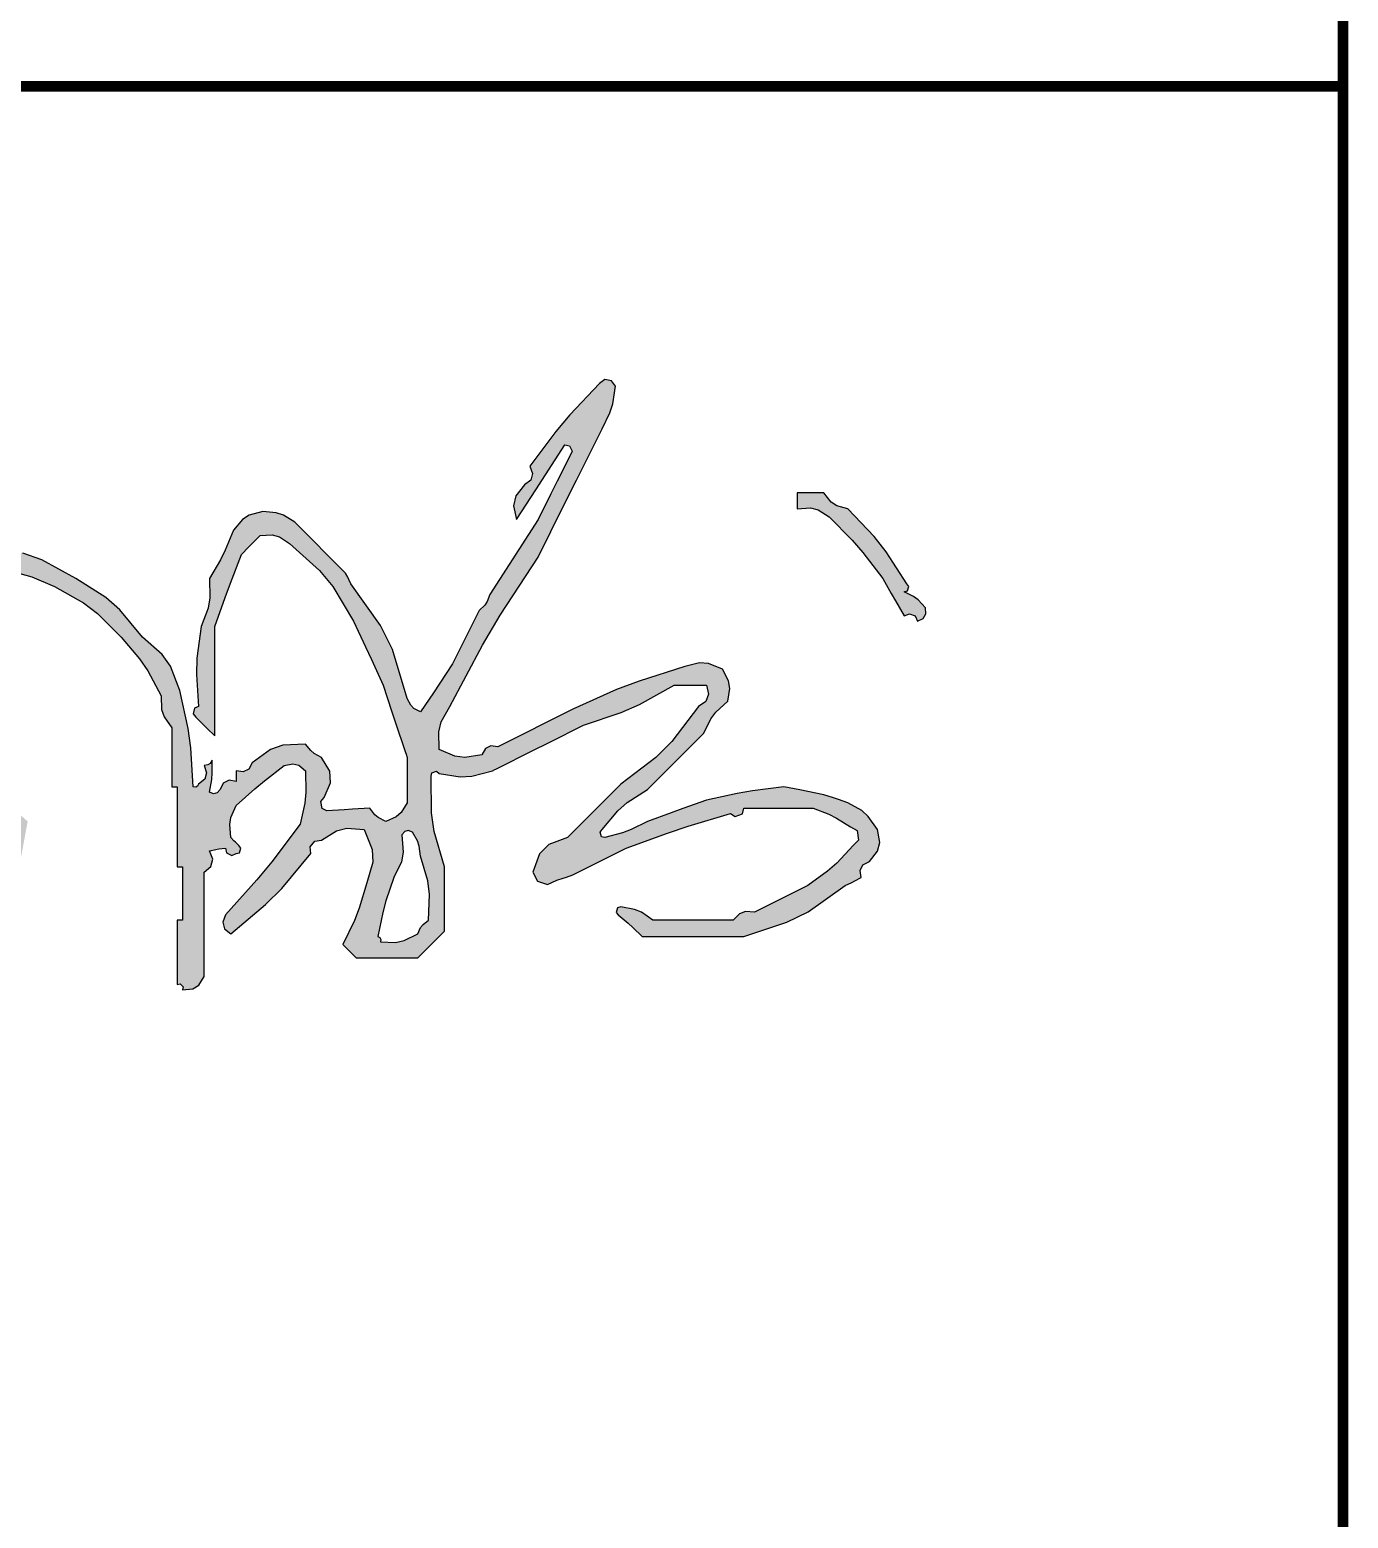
# Model space of a CAD drawing. Extents: x -777745 to 647905, y -207485 to 303235.
# Drawn here: x 519209 to 519826, y -8129 to -7432 of the extents above; entities that cross this region are included whole.
import ezdxf

# ---------------------------------------------------------------- set-up
doc = ezdxf.new("R2010")
doc.units = 0
doc.header["$LTSCALE"] = 1000
doc.layers.get('0').update_dxf_attribs({"linetype": 'CONTINUOUS'})
doc.layers.add('00-图签签名_10', color=5, linetype='CONTINUOUS')
doc.layers.add('00-防烟分区', color=4, linetype='CONTINUOUS')

# ---------------------------------------------------------------- blocks, each defined once
blk = doc.blocks.new('图签信息')
at = {"const_width": 0.05}
for points in [[(-62.5, 103.2621), (-2.5, 103.2621), (-2.5, 163.2621), (-62.5, 163.2621), (-62.5, 103.2621)], [(-62.5, 118.2621), (-2.5, 118.2621)]]:
    blk.add_lwpolyline(points, dxfattribs=at)
blk = doc.blocks.new('图签-A1')
at = {"color": 2}
blk.add_blockref('图签信息', (0, 0), dxfattribs=at)
blk = doc.blocks.new('X-104 13#平面')
at = {"xscale": 100, "yscale": 100, "zscale": 100}
blk.add_blockref('图签-A1', (72465.48, -19285.23), dxfattribs=at)
blk = doc.blocks.new('夏盼盼')
h = blk.add_hatch(color=256)
h.dxf.hatch_style = 1
h.paths.add_polyline_path([(1257.404033, 445.229571), (1258.668633, 442.517371), (1261.641033, 443.807171), (1263.097033, 446.233771), (1262.836233, 449.463371), (1259.067833, 453.547371), (1256.698233, 455.324571), (1251.722633, 457.798771), (1253.425633, 458.231771), (1254.214233, 460.597971), (1253.111833, 461.966371), (1242.350833, 478.571571), (1236.137233, 486.479771), (1222.549233, 500.863971), (1216.751433, 502.449371), (1213.739633, 504.457171), (1210.046433, 509.199371), (1204.489633, 509.199371), (1201.711233, 509.199371), (1196.154433, 509.199371), (1196.154433, 505.865171), (1196.154433, 504.198171), (1196.154433, 500.863971), (1203.004833, 501.426171), (1207.044833, 500.415971), (1212.824833, 496.696371), (1224.708833, 484.628771), (1230.308433, 478.189371), (1240.609033, 464.744771), (1245.054433, 456.965171), (1247.277033, 453.075371), (1251.722633, 445.295771), (1254.508833, 446.387571)])
h.paths.add_polyline_path([(979.607233, 277.043771), (979.438433, 275.812771), (987.385833, 275.441371), (991.789833, 276.384971), (998.887233, 279.980371), (1000.385833, 283.207571), (1001.624633, 284.755971), (1004.444033, 286.926371), (1004.986233, 300.355571), (1004.107433, 307.384771), (1000.276433, 320.267371), (999.618833, 325.497771), (998.721033, 328.191171), (996.108833, 332.770171), (993.956633, 333.555971), (992.081233, 333.087171), (990.552033, 331.380971), (991.321833, 322.367971), (990.367033, 317.275571), (986.384433, 309.153771), (982.327833, 297.149171), (980.648833, 290.993171), (978.049033, 278.591171), (979.135233, 277.987771)], flags=16)
h.paths.add_polyline_path([(876.900233, 252.356571), (876.637233, 250.807171), (881.858233, 251.278571), (885.039033, 253.266571), (887.750833, 257.753171), (887.750833, 279.424771), (887.750833, 290.260571), (887.750833, 311.932171), (891.283233, 314.850771), (892.272633, 318.808171), (890.529233, 323.045771), (893.834233, 323.754171), (895.508233, 324.033171), (898.864433, 324.434971), (899.375633, 322.002971), (902.169033, 320.606371), (904.421233, 321.656571), (906.124233, 322.089771), (906.913033, 324.455971), (905.810433, 325.824171), (904.143433, 327.491171), (903.309833, 328.324771), (901.642833, 329.991771), (901.130033, 336.732571), (901.750033, 340.452171), (904.421233, 346.662171), (914.167433, 355.295571), (919.177633, 359.470771), (929.427033, 367.500371), (933.923433, 368.382771), (936.988233, 367.616571), (940.540633, 364.721971), (940.763233, 353.555171), (940.191633, 347.839571), (937.762233, 336.937771), (923.038233, 317.386771), (915.229433, 307.904371), (898.864433, 289.704771), (897.526233, 285.887171), (898.489833, 282.514971), (901.642833, 279.980371), (919.746433, 295.082371), (928.217033, 303.552971), (943.319033, 321.656571), (942.956633, 325.196171), (945.343033, 328.178971), (948.875833, 328.602571), (956.627633, 333.490971), (961.962833, 334.824771), (971.103033, 334.159371), (975.160633, 323.798171), (975.496233, 317.089771), (972.492233, 306.375371), (968.468233, 293.254171), (965.939233, 286.791171), (959.989433, 274.423571), (962.767833, 271.645171), (964.157033, 270.255971), (966.935433, 267.477571), (979.716233, 267.477571), (986.106433, 267.477571), (998.887233, 267.477571), (1004.446433, 273.032171), (1007.224833, 275.810571), (1012.779233, 281.369571), (1012.779233, 294.705971), (1012.779233, 301.374171), (1012.779233, 314.710571), (1007.485233, 333.058371), (1006.045433, 342.848371), (1005.833233, 361.943571), (1006.266433, 363.646571), (1008.632633, 364.435171), (1010.000833, 363.332771), (1020.989633, 361.580371), (1027.025833, 361.882171), (1037.785033, 364.721971), (1038.896233, 365.277571), (1039.452033, 365.555371), (1040.563433, 366.111171), (1058.345233, 375.001971), (1067.236033, 379.447571), (1085.018033, 388.338371), (1104.567833, 394.989171), (1114.159233, 399.220571), (1132.250833, 409.176571), (1138.919033, 409.176571), (1142.253233, 409.176571), (1148.921433, 409.176571), (1150.080833, 404.572571), (1148.654633, 400.769171), (1144.753833, 398.062771), (1130.994433, 379.895571), (1122.634233, 371.535171), (1104.466833, 357.775971), (1093.353233, 346.662171), (1087.796433, 341.105371), (1076.682633, 329.991771), (1067.104033, 326.439771), (1062.175033, 321.510771), (1058.623033, 311.932171), (1061.100233, 307.278771), (1066.352033, 305.528171), (1071.125833, 307.764571), (1074.460033, 308.875971), (1076.127033, 309.431571), (1079.461033, 310.542971), (1090.574833, 316.099771), (1096.131633, 318.878171), (1107.245233, 324.434971), (1128.681033, 332.331171), (1139.537833, 335.950171), (1161.424233, 342.494571), (1163.952633, 340.894171), (1167.643033, 342.370371), (1168.370233, 345.272971), (1182.818033, 345.272971), (1190.041833, 345.272971), (1204.489633, 345.272971), (1212.594433, 342.116571), (1216.550433, 340.138571), (1223.938433, 335.548571), (1227.338633, 333.579371), (1228.040433, 328.666771), (1225.327633, 325.824171), (1216.678233, 316.664371), (1211.876633, 312.427771), (1201.711233, 304.986171), (1190.597633, 299.429371), (1185.040633, 296.650971), (1173.927033, 291.093971), (1169.198833, 291.522971), (1166.093833, 290.358771), (1162.813433, 286.926371), (1146.143033, 286.926371), (1137.807833, 286.926371), (1121.137233, 286.926371), (1115.250833, 291.113771), (1111.585033, 292.641171), (1104.466833, 293.872371), (1102.763833, 293.439371), (1101.975033, 291.073171), (1103.077633, 289.704771), (1108.213233, 285.415371), (1110.718433, 283.188571), (1115.580433, 278.591171), (1136.696433, 278.591171), (1147.254433, 278.591171), (1168.370233, 278.591171), (1190.821433, 285.891571), (1201.849033, 291.405371), (1221.160033, 304.986171), (1224.510633, 306.619771), (1226.178033, 307.453571), (1229.495233, 309.153771), (1228.857833, 312.826371), (1230.342233, 315.795371), (1233.662833, 317.488971), (1237.961833, 322.852171), (1239.099833, 327.404171), (1237.830433, 334.159371), (1233.102033, 340.933171), (1229.741633, 343.987971), (1222.549233, 348.051571), (1217.548033, 349.718571), (1215.047633, 350.551971), (1210.046433, 352.219171), (1201.711233, 353.886171), (1197.543633, 354.719571), (1189.208433, 356.386771), (1172.986233, 354.325571), (1164.897033, 352.930971), (1148.921433, 349.440771), (1136.664233, 345.084571), (1130.551033, 342.861571), (1118.358833, 338.326971), (1109.807633, 334.198971), (1105.288633, 332.504371), (1096.131633, 329.991771), (1094.428633, 330.424971), (1093.639833, 332.791171), (1094.742433, 334.159371), (1102.831633, 343.817371), (1107.768833, 348.173771), (1118.358833, 354.997571), (1130.028233, 366.666771), (1135.862833, 372.501571), (1147.532233, 384.170771), (1151.250033, 391.630971), (1153.914233, 395.183371), (1160.035033, 400.841371), (1161.065033, 407.522571), (1160.397833, 411.525771), (1157.256633, 417.511771), (1150.030633, 420.447171), (1145.377433, 420.779571), (1137.807833, 418.900971), (1113.994833, 411.371771), (1102.247833, 406.896771), (1079.461033, 396.673571), (1063.902033, 388.894171), (1056.122433, 385.004371), (1040.563433, 377.224771), (1036.867433, 377.710371), (1034.057233, 376.305171), (1032.228233, 373.057171), (1023.387833, 371.596571), (1018.209633, 372.243971), (1010.000833, 375.835571), (1009.765433, 384.997171), (1011.038633, 390.089971), (1015.557633, 398.062771), (1032.547633, 429.936771), (1041.749833, 445.552971), (1061.401433, 475.858371), (1074.737833, 502.531171), (1081.406033, 515.867571), (1094.742433, 542.540171), (1098.825833, 550.912371), (1100.278033, 555.559971), (1101.688433, 564.767571), (1099.681033, 567.486971), (1096.134033, 568.078171), (1093.353233, 566.156771), (1077.879633, 549.845771), (1070.601633, 541.168371), (1057.233833, 523.091371), (1058.572033, 519.273571), (1057.608433, 515.901371), (1054.455433, 513.366971), (1049.785033, 507.609171), (1048.612633, 502.529171), (1050.287833, 495.307171), (1060.290033, 510.866371), (1065.291233, 518.645971), (1075.293433, 534.204971), (1077.725433, 533.693971), (1079.122233, 530.900371), (1078.071833, 528.648171), (1071.403633, 515.311771), (1068.069633, 508.643571), (1061.401433, 495.307171), (1051.399233, 479.748171), (1046.398033, 471.968571), (1036.395833, 456.409571), (1034.980033, 452.660771), (1033.754833, 450.822771), (1030.839033, 448.074171), (1025.282033, 436.960571), (1022.503633, 431.403771), (1016.946833, 420.290171), (1010.375633, 410.223971), (1007.040833, 405.221771), (1000.276433, 395.284371), (996.825033, 397.162571), (995.208433, 398.779171), (993.330433, 402.230571), (985.719833, 427.709771), (979.571833, 440.298571), (964.157033, 461.966371), (963.045633, 464.188971), (962.490033, 465.300371), (961.378633, 467.523171), (950.820633, 478.081171), (945.541633, 483.360171), (934.983833, 493.917971), (929.040833, 497.671171), (925.319633, 498.911571), (918.313233, 499.474771), (911.315633, 497.597571), (907.696433, 495.294571), (903.032033, 489.750371), (898.790633, 479.403171), (896.262233, 474.346171), (890.529233, 464.744771), (890.842633, 454.609371), (889.945233, 449.224971), (886.361633, 439.738971), (884.089833, 423.214771), (883.806233, 414.701771), (884.972433, 398.062771), (882.825433, 397.263171), (882.065033, 394.222171), (883.583233, 392.505971), (887.473033, 388.616171), (889.417833, 386.671371), (893.307633, 382.781571), (893.307633, 405.564571), (893.307633, 416.955971), (893.307633, 439.738971), (898.787833, 454.770571), (901.566433, 462.272571), (907.199633, 477.247571), (911.089433, 481.137371), (913.034233, 483.082171), (916.924033, 486.971971), (923.248633, 487.348771), (926.947833, 486.339971), (932.205433, 482.804371), (947.803433, 468.867371), (954.772233, 460.446771), (965.546233, 442.517371), (971.697033, 429.198571), (974.753233, 422.530371), (980.827633, 409.176571), (985.273033, 395.840171), (987.495633, 389.171971), (991.941233, 375.835571), (992.496833, 374.168571), (992.774633, 373.334971), (993.330433, 371.667971), (993.330433, 362.221371), (993.330433, 357.498171), (993.330433, 348.051571), (990.251433, 343.010371), (987.622033, 340.709571), (982.216833, 338.326971), (978.381033, 340.357571), (976.570433, 341.866371), (973.881433, 345.272971), (964.994433, 344.659171), (960.548633, 344.381171), (951.654233, 343.883771), (949.115633, 345.142171), (948.405633, 348.691971), (950.265033, 350.829971), (953.558033, 358.507171), (953.158633, 364.495771), (948.875833, 371.667971), (945.040033, 373.698371), (943.229433, 375.207371), (940.540633, 378.613971), (928.782433, 377.988571), (922.338233, 375.733171), (912.756433, 368.889571), (911.062833, 365.568771), (908.094033, 364.084371), (904.421233, 364.721971), (904.421233, 362.499171), (904.421233, 361.387771), (904.421233, 359.165171), (900.748633, 359.802571), (897.779633, 358.318171), (896.086033, 354.997571), (894.626633, 353.231171), (892.648033, 352.736571), (890.529233, 353.608371), (891.780233, 360.181571), (892.064233, 363.588971), (891.918433, 370.278771), (890.907433, 368.548971), (889.736233, 367.768371), (887.750833, 367.500371), (889.088833, 363.682571), (888.125433, 360.310371), (884.972433, 357.775971), (884.368833, 356.689771), (883.425033, 356.217771), (882.194033, 356.386771), (880.939433, 376.544371), (879.534233, 386.661571), (875.248033, 406.398171), (870.339833, 419.044971), (866.002233, 425.241771), (855.799033, 434.182171), (843.909633, 448.362571), (836.645833, 454.754771), (821.068833, 464.744771), (803.516433, 474.405371), (793.563833, 477.917971), (773.836033, 481.415171), (764.762833, 479.306171), (760.268033, 477.901571), (751.608633, 474.469171), (748.760233, 470.210971), (747.045833, 468.210971), (743.273433, 464.744771), (741.935233, 460.926971), (742.898833, 457.554771), (746.051833, 455.020371), (753.366433, 457.998971), (756.965033, 460.943371), (761.333033, 467.523171), (768.050233, 470.238171), (772.339233, 470.568171), (779.392833, 468.912371), (791.957233, 467.268371), (798.296033, 465.539771), (809.955233, 460.577171), (825.148433, 451.996571), (832.350233, 446.523171), (844.685433, 434.182171), (854.234633, 422.880171), (858.490833, 416.637771), (865.523433, 403.619771), (865.676433, 396.592371), (866.986233, 392.662771), (871.080233, 386.949171), (871.080233, 374.724171), (871.080233, 368.611771), (871.080233, 356.386771), (872.191633, 356.386771), (872.747433, 356.386771), (873.858633, 356.386771), (873.858633, 339.716171), (873.858633, 331.380971), (873.858633, 314.710571), (874.970033, 314.710571), (875.525833, 314.710571), (876.637233, 314.710571), (876.637233, 303.596971), (876.637233, 298.040171), (876.637233, 286.926371), (875.525833, 286.926371), (874.970033, 286.926371), (873.858633, 286.926371), (873.858633, 273.589971), (873.858633, 266.921971), (873.858633, 253.585571), (875.408233, 253.848571)])
h.paths.add_polyline_path([(559.131633, 250.482771), (565.455233, 248.028771), (567.484033, 249.463571), (568.646633, 250.044971), (571.012033, 250.807171), (567.912233, 266.064371), (567.619433, 274.265171), (569.622833, 289.704771), (572.707833, 293.679971), (572.116033, 299.006571), (568.233633, 302.207771), (566.081433, 302.993571), (564.205833, 302.524571), (562.676833, 300.818571), (561.442833, 289.429371), (560.001433, 283.664171), (555.730633, 273.034371), (551.663633, 268.176371), (550.525433, 264.003371), (551.563033, 257.753171), (556.033233, 252.651571)], flags=16)
h.paths.add_polyline_path([(524.042033, 216.237371), (523.779033, 214.687771), (530.464433, 215.833971), (534.305833, 218.522971), (537.671033, 224.412171), (540.449433, 232.747371), (541.838633, 236.914971), (544.617033, 245.250371), (548.419833, 246.630371), (551.841833, 245.652571), (554.341433, 242.471771), (559.547233, 232.267371), (563.478433, 227.428971), (572.401233, 220.244571), (576.393833, 219.593371), (579.079633, 220.360771), (582.125633, 223.022971), (584.305833, 228.253771), (583.371433, 232.925171), (579.347233, 236.914971), (579.347233, 280.258171), (579.347233, 301.929771), (579.347233, 345.272971), (583.386233, 347.211371), (586.069033, 347.546771), (590.460833, 346.662171), (602.195433, 344.174371), (610.279833, 346.099171), (619.634233, 353.608371), (628.877833, 358.946371), (633.235433, 362.432171), (640.472233, 370.278771), (644.145033, 369.641171), (647.113833, 371.125771), (648.807433, 374.446371), (655.954233, 378.072571), (659.381833, 380.357571), (665.478033, 385.559971), (673.796233, 388.101371), (677.902833, 390.154571), (684.926833, 395.284371), (691.595033, 395.284371), (694.929033, 395.284371), (701.597233, 395.284371), (702.226033, 386.260571), (701.284833, 381.240371), (697.429633, 373.057171), (680.488633, 339.759971), (670.975033, 323.530971), (650.196633, 292.483171), (643.816233, 280.143171), (639.418633, 274.279571), (629.358633, 264.699171), (628.650233, 261.394171), (628.371233, 259.719971), (627.969433, 256.363971), (629.606033, 252.461171), (633.739033, 250.689971), (637.693833, 252.196371), (647.565433, 257.301771), (652.255833, 260.819571), (659.921033, 268.866771), (659.921033, 270.533771), (659.921033, 271.367371), (659.921033, 273.034371), (665.142233, 273.505971), (668.323033, 275.493971), (671.034833, 279.980371), (671.034833, 281.647371), (671.034833, 282.480971), (671.034833, 284.147971), (673.257433, 284.147971), (674.368833, 284.147971), (676.591633, 284.147971), (676.194833, 287.639971), (676.957433, 289.927771), (679.370033, 292.483171), (696.481233, 301.727971), (704.601833, 307.818171), (718.267833, 321.656571), (729.381433, 327.213371), (734.938233, 329.991771), (746.051833, 335.548571), (756.382833, 340.209571), (762.507033, 341.434571), (773.836033, 341.105371), (778.348833, 339.630571), (780.579833, 338.793971), (784.949633, 336.937771), (784.324233, 325.179771), (782.068833, 318.735371), (775.225233, 309.153771), (763.380433, 291.479371), (756.231233, 283.186171), (740.495033, 268.866771), (734.938233, 266.088371), (732.159833, 264.699171), (726.603033, 261.920771), (718.241233, 261.030571), (713.601233, 261.649371), (705.764833, 264.699171), (698.853033, 272.262971), (695.512233, 276.160571), (689.094433, 284.147971), (687.427433, 284.147971), (686.593833, 284.147971), (684.926833, 284.147971), (685.229433, 272.969171), (688.668233, 266.091771), (697.429633, 259.142371), (699.652433, 256.919571), (700.763833, 255.808171), (702.986433, 253.585571), (711.840033, 250.244571), (717.418833, 249.916571), (726.603033, 252.196371), (738.867233, 254.190971), (745.432833, 257.473771), (754.387033, 266.088371), (764.392633, 276.643171), (769.393833, 281.922171), (779.392833, 292.483171), (789.001233, 309.465771), (792.518833, 319.139371), (796.063233, 338.326971), (790.488433, 343.308171), (787.710033, 345.808771), (782.171233, 350.829971), (768.778433, 351.957771), (761.533233, 351.052171), (748.830233, 346.662171), (728.020433, 339.133371), (717.858033, 333.616771), (700.208033, 320.267371), (697.094233, 316.640571), (694.924233, 315.090771), (690.483633, 313.321371), (678.814233, 301.651971), (672.979633, 295.817371), (661.310233, 284.147971), (658.574433, 286.968371), (659.283433, 291.930971), (662.699433, 293.872371), (673.818433, 312.900971), (679.973833, 322.133971), (693.262033, 339.716171), (692.624433, 343.388971), (694.109033, 346.357971), (697.429633, 348.051571), (701.345233, 359.362571), (703.578033, 364.944171), (708.543233, 375.835571), (712.526033, 383.957571), (713.480833, 389.049771), (712.710833, 398.062771), (710.240033, 398.328571), (708.662633, 401.483571), (709.932433, 403.619771), (701.661033, 406.927171), (696.324233, 407.260571), (687.705233, 405.008971), (675.526033, 401.423771), (669.527433, 398.852971), (658.531833, 392.505971), (636.896433, 376.390771), (625.376633, 369.085371), (601.574433, 356.386771), (597.843833, 357.848971), (595.932633, 360.715771), (596.017633, 364.721971), (599.862633, 380.606371), (602.390233, 388.469971), (608.520433, 403.619771), (614.077433, 414.733371), (616.855833, 420.290171), (622.412633, 431.403771), (629.578033, 451.636371), (633.475033, 461.657371), (641.861433, 481.415171), (646.306833, 494.751571), (648.529633, 501.419771), (652.975033, 514.756171), (655.988833, 518.785771), (655.410633, 523.989171), (651.585833, 527.258971), (646.846033, 526.986571), (644.222633, 526.002771), (640.472233, 523.091371), (633.113033, 508.414571), (629.764433, 500.880371), (623.801833, 485.582771), (627.207033, 481.298371), (628.460233, 478.478571), (629.358633, 473.079971), (609.549433, 427.669371), (599.823833, 404.883571), (580.736433, 359.165171), (577.958033, 359.165171), (576.568833, 359.165171), (573.790433, 359.165171), (574.695633, 371.469971), (573.789633, 378.114371), (569.622833, 389.727571), (566.300233, 412.694571), (562.820833, 424.292771), (552.952233, 445.295771), (545.726433, 458.456371), (540.703233, 464.661371), (529.335833, 474.469171), (523.779033, 477.247571), (521.000633, 478.636771), (515.443833, 481.415171), (505.404833, 482.122371), (500.077033, 481.530371), (490.438033, 478.636771), (489.326633, 476.413971), (488.771033, 475.302771), (487.659633, 473.079971), (483.987033, 473.717571), (481.018033, 472.232971), (479.324433, 468.912371), (471.925233, 464.442571), (468.512833, 461.030171), (464.043233, 453.631171), (462.665633, 444.024771), (460.439033, 438.935171), (454.318633, 431.403771), (453.750833, 424.736571), (453.473033, 421.402571), (452.929433, 414.733371), (454.919633, 407.548571), (456.711033, 403.965771), (461.264833, 398.062771), (462.275833, 399.792571), (463.446833, 400.573371), (465.432433, 400.841371), (465.249233, 415.330571), (465.813833, 422.669771), (468.210833, 436.960571), (473.087033, 447.445171), (476.635033, 452.471371), (484.881233, 460.577171), (490.884433, 465.430571), (494.372033, 467.464971), (501.551633, 470.301571), (509.913433, 471.191571), (514.553433, 470.572971), (522.389833, 467.523171), (534.034033, 457.369371), (539.118433, 450.789771), (546.006233, 436.960571), (554.875033, 414.523971), (558.019633, 402.517371), (561.287633, 378.613971), (563.510233, 365.277571), (564.621633, 358.609371), (566.844433, 345.272971), (569.144033, 335.522971), (568.820833, 329.702771), (565.455233, 320.267371), (561.565433, 312.487771), (559.620433, 308.597971), (555.730633, 300.818571), (554.063633, 300.818571), (553.230233, 300.818571), (551.563033, 300.818571), (550.668433, 306.330971), (550.388433, 309.130171), (550.173833, 314.710571), (551.639233, 320.747971), (553.169233, 323.807771), (557.119833, 328.602571), (558.246833, 339.158971), (557.641833, 344.907171), (554.341433, 354.997571), (548.161433, 359.203971), (545.281433, 361.795971), (540.449433, 367.500371), (528.224433, 367.500371), (522.112033, 367.500371), (509.887033, 367.500371), (494.765433, 360.461171), (487.430633, 356.229571), (473.767633, 346.662171), (472.308233, 344.895971), (470.329633, 344.401371), (468.210833, 345.272971), (465.492833, 358.376771), (464.920833, 365.241171), (465.432433, 378.613971), (462.098233, 378.613971), (460.431233, 378.613971), (457.097233, 378.613971), (457.097233, 363.054971), (457.097233, 355.275371), (457.097233, 339.716171), (460.367833, 320.811971), (462.034833, 311.365171), (465.432433, 292.483171), (465.432433, 263.587771), (465.432433, 249.139971), (465.432433, 220.244571), (467.411233, 217.504371), (471.007033, 216.904971), (473.767633, 218.855371), (477.650033, 222.056371), (478.241833, 227.382971), (475.156833, 231.358171), (476.823833, 247.954371), (476.536033, 256.585971), (473.767633, 273.034371), (473.767633, 288.593571), (473.767633, 296.372971), (473.767633, 311.932171), (469.532233, 315.571971), (468.947633, 321.417771), (472.378433, 325.824171), (475.209633, 333.321571), (477.660433, 336.997571), (483.492033, 342.494571), (494.067433, 348.018171), (499.346633, 350.796571), (509.887033, 356.386771), (519.382433, 359.578771), (525.102033, 359.896371), (534.892633, 357.775971), (541.198233, 353.759971), (544.129033, 351.122371), (548.784633, 345.272971), (549.156233, 337.325571), (548.212433, 332.921571), (544.617033, 325.824171), (542.755833, 322.594371), (541.916633, 320.915771), (540.449433, 317.488971), (526.957433, 315.302971), (519.730833, 311.689771), (509.887033, 302.207771), (499.681433, 292.587771), (495.392833, 286.154771), (490.438033, 273.034371), (492.537633, 268.812571), (494.551433, 266.798771), (498.773233, 264.699171), (514.964433, 273.796171), (522.592833, 279.957571), (534.892633, 293.872371), (535.403833, 296.304371), (538.197233, 297.701171), (540.449433, 296.650971), (545.083033, 288.399971), (545.472833, 281.771571), (541.838633, 273.034371), (532.791833, 251.087171), (528.615633, 239.950371), (521.000633, 217.466171), (522.550033, 217.729171)])
for p, q in [((1093.353233, 566.156771), (1077.879633, 549.845771)), ((1096.134033, 568.078171), (1093.353233, 566.156771)), ((1099.681033, 567.486971), (1096.134033, 568.078171)), ((1101.688433, 564.767571), (1099.681033, 567.486971)), ((1100.278033, 555.559971), (1101.688433, 564.767571)), ((1077.879633, 549.845771), (1070.601633, 541.168371)), ((1094.742433, 542.540171), (1098.825833, 550.912371)), ((1098.825833, 550.912371), (1100.278033, 555.559971)), ((1081.406033, 515.867571), (1094.742433, 542.540171)), ((1070.601633, 541.168371), (1057.233833, 523.091371)), ((1065.291233, 518.645971), (1075.293433, 534.204971)), ((1075.293433, 534.204971), (1077.725433, 533.693971)), ((1078.071833, 528.648171), (1071.403633, 515.311771)), ((1077.725433, 533.693971), (1079.122233, 530.900371)), ((1079.122233, 530.900371), (1078.071833, 528.648171)), ((1057.233833, 523.091371), (1058.572033, 519.273571)), ((1058.572033, 519.273571), (1057.608433, 515.901371)), ((1060.290033, 510.866371), (1065.291233, 518.645971)), ((1054.455433, 513.366971), (1049.785033, 507.609171)), ((1050.287833, 495.307171), (1060.290033, 510.866371)), ((1057.608433, 515.901371), (1054.455433, 513.366971)), ((1071.403633, 515.311771), (1068.069633, 508.643571)), ((1074.737833, 502.531171), (1081.406033, 515.867571)), ((1049.785033, 507.609171), (1048.612633, 502.529171)), ((1068.069633, 508.643571), (1061.401433, 495.307171)), ((1201.711233, 509.199371), (1196.154433, 509.199371)), ((1196.154433, 509.199371), (1196.154433, 505.865171)), ((1196.154433, 505.865171), (1196.154433, 504.198171)), ((1196.154433, 504.198171), (1196.154433, 500.863971)), ((1204.489633, 509.199371), (1201.711233, 509.199371)), ((1210.046433, 509.199371), (1204.489633, 509.199371)), ((1213.739633, 504.457171), (1210.046433, 509.199371)), ((1216.751433, 502.449371), (1213.739633, 504.457171)), ((911.315633, 497.597571), (907.696433, 495.294571)), ((918.313233, 499.474771), (911.315633, 497.597571)), ((925.319633, 498.911571), (918.313233, 499.474771)), ((929.040833, 497.671171), (925.319633, 498.911571)), ((934.983833, 493.917971), (929.040833, 497.671171)), ((1048.612633, 502.529171), (1050.287833, 495.307171)), ((1061.401433, 475.858371), (1074.737833, 502.531171)), ((1196.154433, 500.863971), (1203.004833, 501.426171)), ((1203.004833, 501.426171), (1207.044833, 500.415971)), ((1207.044833, 500.415971), (1212.824833, 496.696371)), ((1212.824833, 496.696371), (1224.708833, 484.628771)), ((1222.549233, 500.863971), (1216.751433, 502.449371)), ((1236.137233, 486.479771), (1222.549233, 500.863971)), ((903.032033, 489.750371), (898.790633, 479.403171)), ((907.696433, 495.294571), (903.032033, 489.750371)), ((945.541633, 483.360171), (934.983833, 493.917971)), ((1061.401433, 495.307171), (1051.399233, 479.748171)), ((907.199633, 477.247571), (911.089433, 481.137371)), ((911.089433, 481.137371), (913.034233, 483.082171)), ((913.034233, 483.082171), (916.924033, 486.971971)), ((916.924033, 486.971971), (923.248633, 487.348771)), ((923.248633, 487.348771), (926.947833, 486.339971)), ((926.947833, 486.339971), (932.205433, 482.804371)), ((932.205433, 482.804371), (947.803433, 468.867371)), ((950.820633, 478.081171), (945.541633, 483.360171)), ((1224.708833, 484.628771), (1230.308433, 478.189371)), ((1242.350833, 478.571571), (1236.137233, 486.479771)), ((803.516433, 474.405371), (793.563833, 477.917971)), ((821.068833, 464.744771), (803.516433, 474.405371)), ((896.262233, 474.346171), (890.529233, 464.744771)), ((898.790633, 479.403171), (896.262233, 474.346171)), ((901.566433, 462.272571), (907.199633, 477.247571)), ((961.378633, 467.523171), (950.820633, 478.081171)), ((1041.749833, 445.552971), (1061.401433, 475.858371)), ((1051.399233, 479.748171), (1046.398033, 471.968571)), ((1230.308433, 478.189371), (1240.609033, 464.744771)), ((1253.111833, 461.966371), (1242.350833, 478.571571)), ((791.957233, 467.268371), (798.296033, 465.539771)), ((798.296033, 465.539771), (809.955233, 460.577171)), ((836.645833, 454.754771), (821.068833, 464.744771)), ((890.529233, 464.744771), (890.842633, 454.609371)), ((947.803433, 468.867371), (954.772233, 460.446771)), ((962.490033, 465.300371), (961.378633, 467.523171)), ((963.045633, 464.188971), (962.490033, 465.300371)), ((1046.398033, 471.968571), (1036.395833, 456.409571)), ((1240.609033, 464.744771), (1245.054433, 456.965171)), ((809.955233, 460.577171), (825.148433, 451.996571)), ((898.787833, 454.770571), (901.566433, 462.272571)), ((954.772233, 460.446771), (965.546233, 442.517371)), ((964.157033, 461.966371), (963.045633, 464.188971)), ((979.571833, 440.298571), (964.157033, 461.966371)), ((1245.054433, 456.965171), (1247.277033, 453.075371)), ((1251.722633, 457.798771), (1253.425633, 458.231771)), ((1256.698233, 455.324571), (1251.722633, 457.798771)), ((1254.214233, 460.597971), (1253.111833, 461.966371)), ((1253.425633, 458.231771), (1254.214233, 460.597971)), ((825.148433, 451.996571), (832.350233, 446.523171)), ((843.909633, 448.362571), (836.645833, 454.754771)), ((889.945233, 449.224971), (886.361633, 439.738971)), ((890.842633, 454.609371), (889.945233, 449.224971)), ((893.307633, 439.738971), (898.787833, 454.770571)), ((1033.754833, 450.822771), (1030.839033, 448.074171)), ((1034.980033, 452.660771), (1033.754833, 450.822771)), ((1036.395833, 456.409571), (1034.980033, 452.660771)), ((1247.277033, 453.075371), (1251.722633, 445.295771)), ((1259.067833, 453.547371), (1256.698233, 455.324571)), ((1262.836233, 449.463371), (1259.067833, 453.547371)), ((1263.097033, 446.233771), (1262.836233, 449.463371)), ((832.350233, 446.523171), (844.685433, 434.182171)), ((855.799033, 434.182171), (843.909633, 448.362571)), ((965.546233, 442.517371), (971.697033, 429.198571)), ((1030.839033, 448.074171), (1025.282033, 436.960571)), ((1032.547633, 429.936771), (1041.749833, 445.552971)), ((1251.722633, 445.295771), (1254.508833, 446.387571)), ((1254.508833, 446.387571), (1257.404033, 445.229571)), ((1257.404033, 445.229571), (1258.668633, 442.517371)), ((1258.668633, 442.517371), (1261.641033, 443.807171)), ((1261.641033, 443.807171), (1263.097033, 446.233771)), ((844.685433, 434.182171), (854.234633, 422.880171)), ((866.002233, 425.241771), (855.799033, 434.182171)), ((886.361633, 439.738971), (884.089833, 423.214771)), ((893.307633, 416.955971), (893.307633, 439.738971)), ((985.719833, 427.709771), (979.571833, 440.298571)), ((1025.282033, 436.960571), (1022.503633, 431.403771)), ((971.697033, 429.198571), (974.753233, 422.530371)), ((993.330433, 402.230571), (985.719833, 427.709771)), ((1015.557633, 398.062771), (1032.547633, 429.936771)), ((1022.503633, 431.403771), (1016.946833, 420.290171)), ((854.234633, 422.880171), (858.490833, 416.637771)), ((870.339833, 419.044971), (866.002233, 425.241771)), ((875.248033, 406.398171), (870.339833, 419.044971)), ((884.089833, 423.214771), (883.806233, 414.701771)), ((974.753233, 422.530371), (980.827633, 409.176571)), ((1016.946833, 420.290171), (1010.375633, 410.223971)), ((1137.807833, 418.900971), (1113.994833, 411.371771)), ((1145.377433, 420.779571), (1137.807833, 418.900971)), ((1150.030633, 420.447171), (1145.377433, 420.779571)), ((1157.256633, 417.511771), (1150.030633, 420.447171)), ((858.490833, 416.637771), (865.523433, 403.619771)), ((883.806233, 414.701771), (884.972433, 398.062771)), ((893.307633, 405.564571), (893.307633, 416.955971)), ((1113.994833, 411.371771), (1102.247833, 406.896771)), ((1160.397833, 411.525771), (1157.256633, 417.511771)), ((1161.065033, 407.522571), (1160.397833, 411.525771)), ((865.523433, 403.619771), (865.676433, 396.592371)), ((879.534233, 386.661571), (875.248033, 406.398171)), ((893.307633, 382.781571), (893.307633, 405.564571)), ((980.827633, 409.176571), (985.273033, 395.840171)), ((1007.040833, 405.221771), (1000.276433, 395.284371)), ((1010.375633, 410.223971), (1007.040833, 405.221771)), ((1102.247833, 406.896771), (1079.461033, 396.673571)), ((1114.159233, 399.220571), (1132.250833, 409.176571)), ((1132.250833, 409.176571), (1138.919033, 409.176571)), ((1138.919033, 409.176571), (1142.253233, 409.176571)), ((1142.253233, 409.176571), (1148.921433, 409.176571)), ((1150.080833, 404.572571), (1148.654633, 400.769171)), ((1148.921433, 409.176571), (1150.080833, 404.572571)), ((1160.035033, 400.841371), (1161.065033, 407.522571)), ((865.676433, 396.592371), (866.986233, 392.662771)), ((882.825433, 397.263171), (882.065033, 394.222171)), ((884.972433, 398.062771), (882.825433, 397.263171)), ((985.273033, 395.840171), (987.495633, 389.171971)), ((995.208433, 398.779171), (993.330433, 402.230571)), ((996.825033, 397.162571), (995.208433, 398.779171)), ((1000.276433, 395.284371), (996.825033, 397.162571)), ((1011.038633, 390.089971), (1015.557633, 398.062771)), ((1079.461033, 396.673571), (1063.902033, 388.894171)), ((1085.018033, 388.338371), (1104.567833, 394.989171)), ((1104.567833, 394.989171), (1114.159233, 399.220571)), ((1144.753833, 398.062771), (1130.994433, 379.895571)), ((1148.654633, 400.769171), (1144.753833, 398.062771)), ((1151.250033, 391.630971), (1153.914233, 395.183371)), ((1153.914233, 395.183371), (1160.035033, 400.841371)), ((866.986233, 392.662771), (871.080233, 386.949171)), ((882.065033, 394.222171), (883.583233, 392.505971)), ((883.583233, 392.505971), (887.473033, 388.616171)), ((887.473033, 388.616171), (889.417833, 386.671371)), ((987.495633, 389.171971), (991.941233, 375.835571)), ((1009.765433, 384.997171), (1011.038633, 390.089971)), ((1063.902033, 388.894171), (1056.122433, 385.004371)), ((1067.236033, 379.447571), (1085.018033, 388.338371)), ((1147.532233, 384.170771), (1151.250033, 391.630971)), ((871.080233, 386.949171), (871.080233, 374.724171)), ((880.939433, 376.544371), (879.534233, 386.661571)), ((889.417833, 386.671371), (893.307633, 382.781571)), ((1010.000833, 375.835571), (1009.765433, 384.997171)), ((1056.122433, 385.004371), (1040.563433, 377.224771)), ((1058.345233, 375.001971), (1067.236033, 379.447571)), ((1130.994433, 379.895571), (1122.634233, 371.535171)), ((1135.862833, 372.501571), (1147.532233, 384.170771)), ((871.080233, 374.724171), (871.080233, 368.611771)), ((882.194033, 356.386771), (880.939433, 376.544371)), ((922.338233, 375.733171), (912.756433, 368.889571)), ((928.782433, 377.988571), (922.338233, 375.733171)), ((940.540633, 378.613971), (928.782433, 377.988571)), ((943.229433, 375.207371), (940.540633, 378.613971)), ((945.040033, 373.698371), (943.229433, 375.207371)), ((948.875833, 371.667971), (945.040033, 373.698371)), ((953.158633, 364.495771), (948.875833, 371.667971)), ((991.941233, 375.835571), (992.496833, 374.168571)), ((992.496833, 374.168571), (992.774633, 373.334971)), ((992.774633, 373.334971), (993.330433, 371.667971)), ((993.330433, 371.667971), (993.330433, 362.221371)), ((1018.209633, 372.243971), (1010.000833, 375.835571)), ((1023.387833, 371.596571), (1018.209633, 372.243971)), ((1032.228233, 373.057171), (1023.387833, 371.596571)), ((1034.057233, 376.305171), (1032.228233, 373.057171)), ((1036.867433, 377.710371), (1034.057233, 376.305171)), ((1040.563433, 377.224771), (1036.867433, 377.710371)), ((1040.563433, 366.111171), (1058.345233, 375.001971)), ((1122.634233, 371.535171), (1104.466833, 357.775971)), ((1130.028233, 366.666771), (1135.862833, 372.501571)), ((871.080233, 368.611771), (871.080233, 356.386771)), ((889.736233, 367.768371), (887.750833, 367.500371)), ((887.750833, 367.500371), (889.088833, 363.682571)), ((890.907433, 368.548971), (889.736233, 367.768371)), ((891.918433, 370.278771), (890.907433, 368.548971)), ((892.064233, 363.588971), (891.918433, 370.278771)), ((908.094033, 364.084371), (904.421233, 364.721971)), ((904.421233, 364.721971), (904.421233, 362.499171)), ((911.062833, 365.568771), (908.094033, 364.084371)), ((912.756433, 368.889571), (911.062833, 365.568771)), ((919.177633, 359.470771), (929.427033, 367.500371)), ((929.427033, 367.500371), (933.923433, 368.382771)), ((933.923433, 368.382771), (936.988233, 367.616571)), ((936.988233, 367.616571), (940.540633, 364.721971)), ((940.540633, 364.721971), (940.763233, 353.555171)), ((953.558033, 358.507171), (953.158633, 364.495771)), ((1006.266433, 363.646571), (1008.632633, 364.435171)), ((1008.632633, 364.435171), (1010.000833, 363.332771)), ((1027.025833, 361.882171), (1037.785033, 364.721971)), ((1037.785033, 364.721971), (1038.896233, 365.277571)), ((1038.896233, 365.277571), (1039.452033, 365.555371)), ((1039.452033, 365.555371), (1040.563433, 366.111171)), ((1118.358833, 354.997571), (1130.028233, 366.666771)), ((871.080233, 356.386771), (872.191633, 356.386771)), ((872.191633, 356.386771), (872.747433, 356.386771)), ((872.747433, 356.386771), (873.858633, 356.386771)), ((873.858633, 356.386771), (873.858633, 339.716171)), ((883.425033, 356.217771), (882.194033, 356.386771)), ((884.368833, 356.689771), (883.425033, 356.217771)), ((884.972433, 357.775971), (884.368833, 356.689771)), ((888.125433, 360.310371), (884.972433, 357.775971)), ((889.088833, 363.682571), (888.125433, 360.310371)), ((890.529233, 353.608371), (891.780233, 360.181571)), ((891.780233, 360.181571), (892.064233, 363.588971)), ((897.779633, 358.318171), (896.086033, 354.997571)), ((900.748633, 359.802571), (897.779633, 358.318171)), ((904.421233, 359.165171), (900.748633, 359.802571)), ((904.421233, 362.499171), (904.421233, 361.387771)), ((904.421233, 361.387771), (904.421233, 359.165171)), ((914.167433, 355.295571), (919.177633, 359.470771)), ((950.265033, 350.829971), (953.558033, 358.507171)), ((993.330433, 362.221371), (993.330433, 357.498171)), ((993.330433, 357.498171), (993.330433, 348.051571)), ((1005.833233, 361.943571), (1006.266433, 363.646571)), ((1006.045433, 342.848371), (1005.833233, 361.943571)), ((1010.000833, 363.332771), (1020.989633, 361.580371)), ((1020.989633, 361.580371), (1027.025833, 361.882171)), ((1104.466833, 357.775971), (1093.353233, 346.662171)), ((1189.208433, 356.386771), (1172.986233, 354.325571)), ((1197.543633, 354.719571), (1189.208433, 356.386771)), ((892.648033, 352.736571), (890.529233, 353.608371)), ((894.626633, 353.231171), (892.648033, 352.736571)), ((896.086033, 354.997571), (894.626633, 353.231171)), ((904.421233, 346.662171), (914.167433, 355.295571)), ((940.763233, 353.555171), (940.191633, 347.839571)), ((948.405633, 348.691971), (950.265033, 350.829971)), ((949.115633, 345.142171), (948.405633, 348.691971)), ((1107.768833, 348.173771), (1118.358833, 354.997571)), ((1148.921433, 349.440771), (1136.664233, 345.084571)), ((1164.897033, 352.930971), (1148.921433, 349.440771)), ((1172.986233, 354.325571), (1164.897033, 352.930971)), ((1201.711233, 353.886171), (1197.543633, 354.719571)), ((1210.046433, 352.219171), (1201.711233, 353.886171)), ((1215.047633, 350.551971), (1210.046433, 352.219171)), ((1217.548033, 349.718571), (1215.047633, 350.551971)), ((1222.549233, 348.051571), (1217.548033, 349.718571)), ((901.750033, 340.452171), (904.421233, 346.662171)), ((940.191633, 347.839571), (937.762233, 336.937771)), ((951.654233, 343.883771), (949.115633, 345.142171)), ((960.548633, 344.381171), (951.654233, 343.883771)), ((964.994433, 344.659171), (960.548633, 344.381171)), ((973.881433, 345.272971), (964.994433, 344.659171)), ((976.570433, 341.866371), (973.881433, 345.272971)), ((978.381033, 340.357571), (976.570433, 341.866371)), ((987.622033, 340.709571), (982.216833, 338.326971)), ((990.251433, 343.010371), (987.622033, 340.709571)), ((993.330433, 348.051571), (990.251433, 343.010371)), ((1007.485233, 333.058371), (1006.045433, 342.848371)), ((1087.796433, 341.105371), (1076.682633, 329.991771)), ((1093.353233, 346.662171), (1087.796433, 341.105371)), ((1094.742433, 334.159371), (1102.831633, 343.817371)), ((1102.831633, 343.817371), (1107.768833, 348.173771)), ((1130.551033, 342.861571), (1118.358833, 338.326971)), ((1136.664233, 345.084571), (1130.551033, 342.861571)), ((1139.537833, 335.950171), (1161.424233, 342.494571)), ((1161.424233, 342.494571), (1163.952633, 340.894171)), ((1163.952633, 340.894171), (1167.643033, 342.370371)), ((1167.643033, 342.370371), (1168.370233, 345.272971)), ((1168.370233, 345.272971), (1182.818033, 345.272971)), ((1182.818033, 345.272971), (1190.041833, 345.272971)), ((1190.041833, 345.272971), (1204.489633, 345.272971)), ((1204.489633, 345.272971), (1212.594433, 342.116571)), ((1212.594433, 342.116571), (1216.550433, 340.138571)), ((1229.741633, 343.987971), (1222.549233, 348.051571)), ((1233.102033, 340.933171), (1229.741633, 343.987971)), ((1237.830433, 334.159371), (1233.102033, 340.933171)), ((873.858633, 339.716171), (873.858633, 331.380971)), ((901.130033, 336.732571), (901.750033, 340.452171)), ((901.642833, 329.991771), (901.130033, 336.732571)), ((937.762233, 336.937771), (923.038233, 317.386771)), ((948.875833, 328.602571), (956.627633, 333.490971)), ((956.627633, 333.490971), (961.962833, 334.824771)), ((961.962833, 334.824771), (971.103033, 334.159371)), ((971.103033, 334.159371), (975.160633, 323.798171)), ((982.216833, 338.326971), (978.381033, 340.357571)), ((992.081233, 333.087171), (990.552033, 331.380971)), ((993.956633, 333.555971), (992.081233, 333.087171)), ((996.108833, 332.770171), (993.956633, 333.555971)), ((1012.779233, 314.710571), (1007.485233, 333.058371)), ((1093.639833, 332.791171), (1094.742433, 334.159371)), ((1109.807633, 334.198971), (1105.288633, 332.504371)), ((1118.358833, 338.326971), (1109.807633, 334.198971)), ((1128.681033, 332.331171), (1139.537833, 335.950171)), ((1216.550433, 340.138571), (1223.938433, 335.548571)), ((1223.938433, 335.548571), (1227.338633, 333.579371)), ((1227.338633, 333.579371), (1228.040433, 328.666771)), ((1239.099833, 327.404171), (1237.830433, 334.159371)), ((873.858633, 331.380971), (873.858633, 314.710571)), ((903.309833, 328.324771), (901.642833, 329.991771)), ((904.143433, 327.491171), (903.309833, 328.324771)), ((905.810433, 325.824171), (904.143433, 327.491171)), ((906.913033, 324.455971), (905.810433, 325.824171)), ((942.956633, 325.196171), (945.343033, 328.178971)), ((943.319033, 321.656571), (942.956633, 325.196171)), ((945.343033, 328.178971), (948.875833, 328.602571)), ((990.552033, 331.380971), (991.321833, 322.367971)), ((998.721033, 328.191171), (996.108833, 332.770171)), ((999.618833, 325.497771), (998.721033, 328.191171)), ((1000.276433, 320.267371), (999.618833, 325.497771)), ((1067.104033, 326.439771), (1062.175033, 321.510771)), ((1076.682633, 329.991771), (1067.104033, 326.439771)), ((1094.428633, 330.424971), (1093.639833, 332.791171)), ((1096.131633, 329.991771), (1094.428633, 330.424971)), ((1105.288633, 332.504371), (1096.131633, 329.991771)), ((1107.245233, 324.434971), (1128.681033, 332.331171)), ((1225.327633, 325.824171), (1216.678233, 316.664371)), ((1228.040433, 328.666771), (1225.327633, 325.824171)), ((1237.961833, 322.852171), (1239.099833, 327.404171)), ((890.529233, 323.045771), (893.834233, 323.754171)), ((892.272633, 318.808171), (890.529233, 323.045771)), ((891.283233, 314.850771), (892.272633, 318.808171)), ((893.834233, 323.754171), (895.508233, 324.033171)), ((895.508233, 324.033171), (898.864433, 324.434971)), ((898.864433, 324.434971), (899.375633, 322.002971)), ((899.375633, 322.002971), (902.169033, 320.606371)), ((902.169033, 320.606371), (904.421233, 321.656571)), ((904.421233, 321.656571), (906.124233, 322.089771)), ((906.124233, 322.089771), (906.913033, 324.455971)), ((923.038233, 317.386771), (915.229433, 307.904371)), ((928.217033, 303.552971), (943.319033, 321.656571)), ((975.160633, 323.798171), (975.496233, 317.089771)), ((991.321833, 322.367971), (990.367033, 317.275571)), ((1004.107433, 307.384771), (1000.276433, 320.267371)), ((1062.175033, 321.510771), (1058.623033, 311.932171)), ((1090.574833, 316.099771), (1096.131633, 318.878171)), ((1096.131633, 318.878171), (1107.245233, 324.434971)), ((1230.342233, 315.795371), (1233.662833, 317.488971)), ((1233.662833, 317.488971), (1237.961833, 322.852171)), ((873.858633, 314.710571), (874.970033, 314.710571)), ((874.970033, 314.710571), (875.525833, 314.710571)), ((875.525833, 314.710571), (876.637233, 314.710571)), ((876.637233, 314.710571), (876.637233, 303.596971)), ((887.750833, 311.932171), (891.283233, 314.850771)), ((887.750833, 290.260571), (887.750833, 311.932171)), ((975.496233, 317.089771), (972.492233, 306.375371)), ((990.367033, 317.275571), (986.384433, 309.153771)), ((1012.779233, 301.374171), (1012.779233, 314.710571)), ((1058.623033, 311.932171), (1061.100233, 307.278771)), ((1076.127033, 309.431571), (1079.461033, 310.542971)), ((1079.461033, 310.542971), (1090.574833, 316.099771)), ((1211.876633, 312.427771), (1201.711233, 304.986171)), ((1216.678233, 316.664371), (1211.876633, 312.427771)), ((1228.857833, 312.826371), (1230.342233, 315.795371)), ((1229.495233, 309.153771), (1228.857833, 312.826371)), ((876.637233, 303.596971), (876.637233, 298.040171)), ((915.229433, 307.904371), (898.864433, 289.704771)), ((919.746433, 295.082371), (928.217033, 303.552971)), ((972.492233, 306.375371), (968.468233, 293.254171)), ((986.384433, 309.153771), (982.327833, 297.149171)), ((1004.986233, 300.355571), (1004.107433, 307.384771)), ((1061.100233, 307.278771), (1066.352033, 305.528171)), ((1066.352033, 305.528171), (1071.125833, 307.764571)), ((1071.125833, 307.764571), (1074.460033, 308.875971)), ((1074.460033, 308.875971), (1076.127033, 309.431571)), ((1201.711233, 304.986171), (1190.597633, 299.429371)), ((1201.849033, 291.405371), (1221.160033, 304.986171)), ((1221.160033, 304.986171), (1224.510633, 306.619771)), ((1224.510633, 306.619771), (1226.178033, 307.453571)), ((1226.178033, 307.453571), (1229.495233, 309.153771)), ((876.637233, 298.040171), (876.637233, 286.926371)), ((901.642833, 279.980371), (919.746433, 295.082371)), ((982.327833, 297.149171), (980.648833, 290.993171)), ((1004.444033, 286.926371), (1004.986233, 300.355571)), ((1012.779233, 294.705971), (1012.779233, 301.374171)), ((1012.779233, 281.369571), (1012.779233, 294.705971)), ((1185.040633, 296.650971), (1173.927033, 291.093971)), ((1190.597633, 299.429371), (1185.040633, 296.650971)), ((874.970033, 286.926371), (873.858633, 286.926371)), ((873.858633, 286.926371), (873.858633, 273.589971)), ((875.525833, 286.926371), (874.970033, 286.926371)), ((876.637233, 286.926371), (875.525833, 286.926371)), ((887.750833, 279.424771), (887.750833, 290.260571)), ((898.864433, 289.704771), (897.526233, 285.887171)), ((965.939233, 286.791171), (959.989433, 274.423571)), ((968.468233, 293.254171), (965.939233, 286.791171)), ((980.648833, 290.993171), (978.049033, 278.591171)), ((1001.624633, 284.755971), (1004.444033, 286.926371)), ((1102.763833, 293.439371), (1101.975033, 291.073171)), ((1101.975033, 291.073171), (1103.077633, 289.704771)), ((1104.466833, 293.872371), (1102.763833, 293.439371)), ((1103.077633, 289.704771), (1108.213233, 285.415371)), ((1111.585033, 292.641171), (1104.466833, 293.872371)), ((1115.250833, 291.113771), (1111.585033, 292.641171)), ((1121.137233, 286.926371), (1115.250833, 291.113771)), ((1137.807833, 286.926371), (1121.137233, 286.926371)), ((1146.143033, 286.926371), (1137.807833, 286.926371)), ((1162.813433, 286.926371), (1146.143033, 286.926371)), ((1166.093833, 290.358771), (1162.813433, 286.926371)), ((1169.198833, 291.522971), (1166.093833, 290.358771)), ((1173.927033, 291.093971), (1169.198833, 291.522971)), ((1190.821433, 285.891571), (1201.849033, 291.405371)), ((887.750833, 257.753171), (887.750833, 279.424771)), ((897.526233, 285.887171), (898.489833, 282.514971)), ((898.489833, 282.514971), (901.642833, 279.980371)), ((991.789833, 276.384971), (998.887233, 279.980371)), ((998.887233, 279.980371), (1000.385833, 283.207571)), ((1000.385833, 283.207571), (1001.624633, 284.755971)), ((1007.224833, 275.810571), (1012.779233, 281.369571)), ((1108.213233, 285.415371), (1110.718433, 283.188571)), ((1110.718433, 283.188571), (1115.580433, 278.591171)), ((1168.370233, 278.591171), (1190.821433, 285.891571)), ((873.858633, 273.589971), (873.858633, 266.921971)), ((959.989433, 274.423571), (962.767833, 271.645171)), ((962.767833, 271.645171), (964.157033, 270.255971)), ((978.049033, 278.591171), (979.135233, 277.987771)), ((979.135233, 277.987771), (979.607233, 277.043771)), ((979.607233, 277.043771), (979.438433, 275.812771)), ((979.438433, 275.812771), (987.385833, 275.441371)), ((987.385833, 275.441371), (991.789833, 276.384971)), ((998.887233, 267.477571), (1004.446433, 273.032171)), ((1004.446433, 273.032171), (1007.224833, 275.810571)), ((1115.580433, 278.591171), (1136.696433, 278.591171)), ((1136.696433, 278.591171), (1147.254433, 278.591171)), ((1147.254433, 278.591171), (1168.370233, 278.591171)), ((873.858633, 266.921971), (873.858633, 253.585571)), ((964.157033, 270.255971), (966.935433, 267.477571)), ((966.935433, 267.477571), (979.716233, 267.477571)), ((979.716233, 267.477571), (986.106433, 267.477571)), ((986.106433, 267.477571), (998.887233, 267.477571)), ((885.039033, 253.266571), (887.750833, 257.753171)), ((873.858633, 253.585571), (875.408233, 253.848571)), ((875.408233, 253.848571), (876.900233, 252.356571)), ((876.900233, 252.356571), (876.637233, 250.807171)), ((876.637233, 250.807171), (881.858233, 251.278571)), ((881.858233, 251.278571), (885.039033, 253.266571))]:
    blk.add_line(p, q)
blk = doc.blocks.new('NTQM')
at = {"layer": '00-图签签名_10', "xscale": 0.9000000000000001, "yscale": 0.9000000000000001, "zscale": 0.9000000000000001}
blk.add_blockref('夏盼盼', (2168.13, -4398.49), dxfattribs=at)

msp = doc.modelspace()

# ---------------------------------------------------------------- block references
at = {"layer": '00-防烟分区'}
for name, p in [('X-104 13#平面', (447607.7, 0)), ('NTQM', (516323.18, -3709.02))]:
    msp.add_blockref(name, p, dxfattribs=at)

doc.saveas('drawing.dxf')
